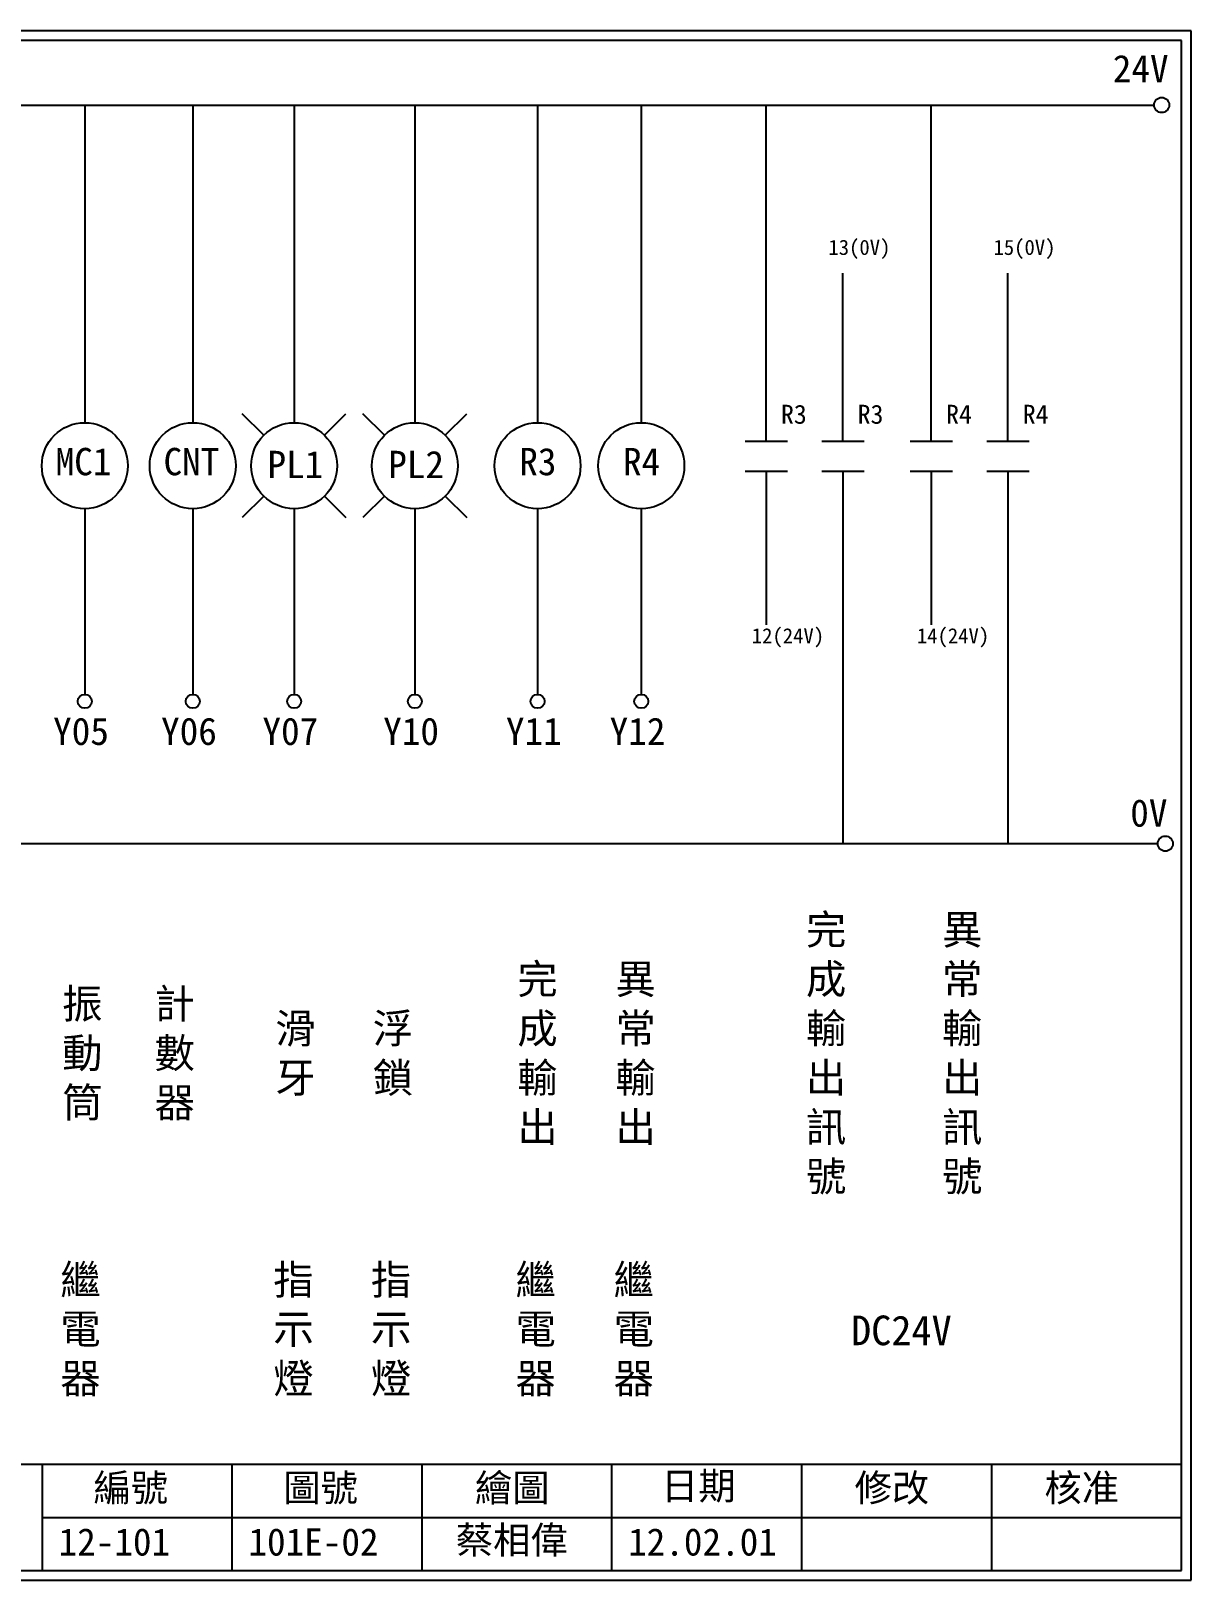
# Model space of a CAD drawing. Extents: x 926 to 1213, y 3 to 207.
# Drawn here: x 1060 to 1212.7, y 3 to 207 of the extents above; entities that cross this region are included whole.
import ezdxf

# ---------------------------------------------------------------- set-up
doc = ezdxf.new("R2010")
doc.units = 0
doc.layers.get('0').update_dxf_attribs({"linetype": 'CONTINUOUS'})
doc.layers.add('圖框層', color=7, linetype='CONTINUOUS')
doc.layers.add('標尺寸層', color=3, linetype='CONTINUOUS')
doc.styles.add('CNS', font='romanc.shx', dxfattribs={"bigfont": 'chineset.shx'})
doc.styles.add('STSL', font='kaiu.ttf')

msp = doc.modelspace()

# ---------------------------------------------------------------- linework, layer by layer
for p, q in [((1156.8, 152.97), (1156.8, 197.22)), ((1178.54, 152.97), (1178.54, 197.22)), ((1166.89, 152.97), (1166.89, 175.1)), ((1188.63, 152.97), (1188.63, 175.1)), ((1090.62, 153.73), (1087.79, 156.56)), ((1098.63, 153.73), (1101.46, 156.56)), ((1106.53, 153.73), (1103.7, 156.56)), ((1114.54, 153.73), (1117.37, 156.56)), ((1156.8, 149), (1156.8, 128.79)), ((1166.89, 149), (1166.89, 99.96)), ((1178.54, 149), (1178.54, 128.79)), ((1188.63, 149), (1188.63, 99.96)), ((1090.62, 145.73), (1087.79, 142.9)), ((1098.63, 145.73), (1101.46, 142.9)), ((1106.53, 145.73), (1103.7, 142.9)), ((1114.54, 145.73), (1117.37, 142.9))]:
    msp.add_line(p, q)
for centre in [(1208.88, 197.22), (1209.36, 99.96)]:
    msp.add_circle(centre, 1)
at = {"layer": '圖框層', "color": 7}
for p, q in [((1212.74, 206.97), (925.74, 206.97)), ((1212.74, 3), (1212.74, 206.97)), ((1211.49, 205.72), (926.99, 205.72)), ((1211.49, 4.25), (1211.49, 205.72)), ((926.99, 18.25), (1211.49, 18.25)), ((1061.49, 4.25), (1061.49, 18.25)), ((1086.49, 4.25), (1086.49, 18.25)), ((1111.49, 4.25), (1111.49, 18.25)), ((1136.49, 4.25), (1136.49, 18.25)), ((1161.49, 4.25), (1161.49, 18.25)), ((1186.49, 4.25), (1186.49, 18.25)), ((1061.49, 11.25), (1211.49, 11.25)), ((926.99, 4.25), (1211.49, 4.25)), ((925.74, 3), (1212.74, 3))]:
    msp.add_line(p, q, dxfattribs=at)
at = {"layer": '標尺寸層', "color": 7}
for p, q in [((930.28, 197.22), (1207.88, 197.22)), ((1067.06, 197.22), (1067.06, 155.39)), ((1081.28, 197.22), (1081.28, 155.39)), ((1094.63, 197.22), (1094.63, 155.39)), ((1110.53, 197.22), (1110.53, 155.39)), ((1126.69, 197.22), (1126.69, 155.39)), ((1140.35, 197.22), (1140.35, 155.39)), ((1154.04, 152.97), (1159.6, 152.97)), ((1164.13, 152.97), (1169.7, 152.97)), ((1175.77, 152.97), (1181.34, 152.97)), ((1185.87, 152.97), (1191.44, 152.97)), ((1154.04, 149), (1159.6, 149)), ((1164.13, 149), (1169.7, 149)), ((1175.77, 149), (1181.34, 149)), ((1185.87, 149), (1191.44, 149)), ((1067.06, 144.07), (1067.06, 119.62)), ((1081.28, 144.07), (1081.28, 119.62)), ((1094.63, 144.07), (1094.63, 119.62)), ((1110.53, 144.07), (1110.53, 119.62)), ((1126.69, 144.07), (1126.69, 119.62)), ((1140.35, 144.07), (1140.35, 119.62)), ((930.49, 99.96), (1208.36, 99.96))]:
    msp.add_line(p, q, dxfattribs=at)
for centre, radius in [((1067.06, 149.73), 5.66), ((1081.28, 149.73), 5.66), ((1094.63, 149.73), 5.66), ((1110.53, 149.73), 5.66), ((1126.69, 149.73), 5.66), ((1140.35, 149.73), 5.66), ((1067.06, 118.7), 0.92), ((1081.28, 118.7), 0.92), ((1094.63, 118.7), 0.92), ((1110.53, 118.7), 0.92), ((1126.69, 118.7), 0.92), ((1140.35, 118.7), 0.92)]:
    msp.add_circle(centre, radius, dxfattribs=at)

# ---------------------------------------------------------------- texts
at = {"layer": '圖框層', "color": 4, "style": 'STSL'}
for s, height, p in [('24V', 3.6, (1202.44, 200.22)), ('13(0V)', 2, (1164.99, 177.48)), ('15(0V)', 2, (1186.73, 177.48)), ('R3', 2.5, (1158.74, 155.25)), ('R3', 2.5, (1168.84, 155.25)), ('R4', 2.5, (1180.48, 155.25)), ('R4', 2.5, (1190.58, 155.25)), ('MC1', 3.6, (1063.22, 148.47)), ('CNT', 3.6, (1077.43, 148.47)), ('PL1', 3.6, (1091.12, 148.09)), ('PL2', 3.6, (1107.02, 148.09)), ('R3', 3.6, (1124.28, 148.47)), ('R4', 3.6, (1137.94, 148.47)), ('12(24V)', 2, (1154.9, 126.33)), ('14(24V)', 2, (1176.64, 126.33)), ('Y05', 3.6, (1062.89, 112.96)), ('Y06', 3.6, (1077.11, 112.96)), ('Y07', 3.6, (1090.46, 112.96)), ('Y10', 3.6, (1106.36, 112.96)), ('Y11', 3.6, (1122.52, 112.96)), ('Y12', 3.6, (1136.18, 112.96)), ('0V', 3.6, (1204.74, 102.2)), ('編號', 3.6, (1068.21, 13.34)), ('圖號', 3.6, (1093.21, 13.34)), ('繪圖', 3.6, (1118.44, 13.34)), ('日期', 3.6, (1142.96, 13.59)), ('修改', 3.6, (1168.44, 13.34)), ('核准', 3.6, (1193.44, 13.34)), ('蔡相偉', 3.6, (1115.93, 6.47)), ('12-101', 3.6, (1063.61, 6.22)), ('101E-02', 3.6, (1088.61, 6.22)), ('12.02.01', 3.6, (1138.61, 6.22))]:
    msp.add_text(s, height=height, dxfattribs=at).set_placement(p)
at = {"layer": '標尺寸層', "color": 7, "char_height": 3.9, "attachment_point": 5, "style": 'CNS'}
for s, insert, width in [('{\\fDFKai-SB|b0|i0|c136|p65;完成輸出訊號}', (1164.69, 72.17), 2.8481), ('{\\fDFKai-SB|b0|i0|c136|p65;異常輸出訊號}', (1182.61, 72.17), 2.8481), ('{\\fDFKai-SB|b0|i0|c136|p65;完成輸出}', (1126.68, 72.17), 2.8481), ('{\\fDFKai-SB|b0|i0|c136|p65;異常輸出}', (1139.6, 72.17), 2.8481), ('{\\fDFKai-SB|b0|i0|c136|p65;振動筒}', (1066.74, 72.17), 2.8481), ('{\\fDFKai-SB|b0|i0|c136|p65;計數器}', (1078.91, 72.17), 2.8481), ('{\\fDFKai-SB|b0|i0|c136|p65;滑牙}', (1094.79, 72.17), 2.8481), ('{\\fDFKai-SB|b0|i0|c136|p65;浮鎖}', (1107.64, 72.17), 2.8481), ('{\\fDFKai-SB|b0|i0|c136|p65;繼電器}', (1066.5, 35.84), 8.6627), ('{\\fDFKai-SB|b0|i0|c136|p65;指示燈}', (1094.55, 35.84), 8.6627), ('{\\fDFKai-SB|b0|i0|c136|p65;指示燈}', (1107.4, 35.84), 8.6627), ('{\\fDFKai-SB|b0|i0|c136|p65;繼電器}', (1126.44, 35.84), 8.6627), ('{\\fDFKai-SB|b0|i0|c136|p65;繼電器}', (1139.36, 35.84), 8.6627), ('{\\fDFKai-SB|b0|i0|c136|p65;DC24V}', (1174.6, 35.84), 8.6627)]:
    msp.add_mtext(s, dxfattribs=dict(at, insert=insert, width=width))

doc.saveas('drawing.dxf')
